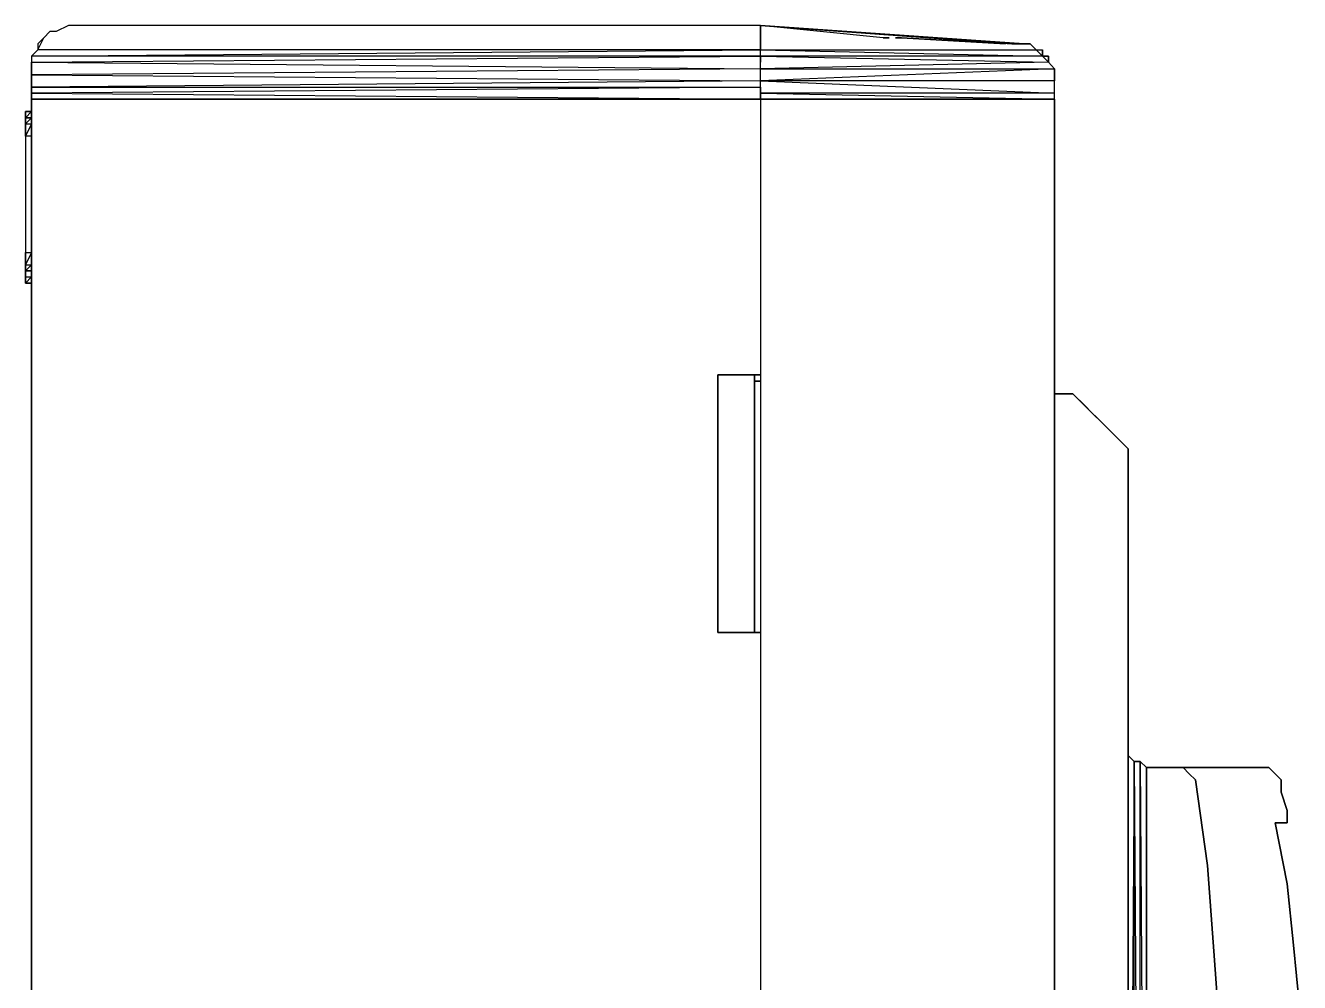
# Model space of a CAD drawing. Header units: inches. Extents: x 0 to 81, y 0 to 130.
# Drawn here: x 0 to 69.2, y 77.9 to 129.9 of the extents above; entities that cross this region are included whole.
import ezdxf

# ---------------------------------------------------------------- set-up
doc = ezdxf.new("R2010")
doc.units = ezdxf.units.IN

# ---------------------------------------------------------------- blocks, each defined once
blk = doc.blocks.new('ezc100-2')
for p, q in [((-23663.548, 27763.996), (-23663.88, 27763.663)), ((-23663.215, 27763.996), (-23663.548, 27763.996)), ((-23662.55, 27764.329), (-23663.215, 27763.996)), ((-23662.55, 27764.329), (-23663.215, 27763.996)), ((-23624.945, 27764.329), (-23662.55, 27764.329)), ((-23624.945, 27764.329), (-23662.55, 27764.329)), ((-23640.93, 27764.329), (-23642.925, 27764.329)), ((-23624.945, 27764.329), (-23610.642, 27763.331)), ((-23610.642, 27763.331), (-23624.945, 27764.329)), ((-23624.945, 27764.329), (-23611.307, 27763.331)), ((-23611.307, 27763.331), (-23624.945, 27764.329)), ((-23618.292, 27763.663), (-23624.945, 27764.329)), ((-23618.292, 27763.663), (-23624.945, 27764.329)), ((-23624.945, 27762.998), (-23624.945, 27764.329)), ((-23624.945, 27764.329), (-23624.945, 27762.998)), ((-23624.945, 27762.998), (-23624.945, 27764.329)), ((-23664.213, 27762.998), (-23663.88, 27763.663)), ((-23663.88, 27763.663), (-23664.213, 27763.331)), ((-23664.213, 27763.331), (-23664.213, 27762.998)), ((-23617.96, 27763.663), (-23618.292, 27763.663)), ((-23618.292, 27763.663), (-23617.96, 27763.663)), ((-23617.627, 27763.663), (-23617.294, 27763.663)), ((-23617.294, 27763.663), (-23617.627, 27763.663)), ((-23617.294, 27763.663), (-23611.64, 27763.331)), ((-23611.64, 27763.331), (-23617.294, 27763.663)), ((-23611.307, 27763.331), (-23610.642, 27763.331)), ((-23610.642, 27763.331), (-23611.307, 27763.331)), ((-23610.309, 27763.331), (-23610.642, 27763.331)), ((-23610.309, 27763.331), (-23610.642, 27763.331)), ((-23610.642, 27763.331), (-23610.309, 27763.331)), ((-23610.642, 27763.331), (-23610.309, 27763.331)), ((-23610.642, 27763.331), (-23610.309, 27763.331)), ((-23610.309, 27763.331), (-23610.642, 27763.331)), ((-23610.642, 27763.331), (-23610.309, 27763.331)), ((-23610.309, 27763.331), (-23610.642, 27763.331)), ((-23610.642, 27763.331), (-23610.309, 27763.331)), ((-23609.977, 27762.998), (-23610.309, 27763.331)), ((-23609.977, 27762.998), (-23610.309, 27763.331)), ((-23610.309, 27763.331), (-23609.977, 27762.998)), ((-23610.309, 27763.331), (-23609.977, 27762.998)), ((-23610.309, 27763.331), (-23609.977, 27762.998)), ((-23609.977, 27762.998), (-23610.309, 27763.331)), ((-23610.309, 27763.331), (-23609.977, 27762.998)), ((-23609.977, 27762.998), (-23610.309, 27763.331)), ((-23610.309, 27763.331), (-23609.977, 27762.998)), ((-23664.546, 27762.665), (-23624.945, 27762.998)), ((-23664.213, 27762.998), (-23664.546, 27762.665)), ((-23624.945, 27762.665), (-23664.546, 27762.665)), ((-23664.546, 27762.665), (-23664.546, 27762.333)), ((-23664.546, 27762.333), (-23624.945, 27762.665)), ((-23664.546, 27762.665), (-23664.546, 27762.333)), ((-23624.945, 27762.998), (-23664.213, 27762.998)), ((-23624.945, 27762.998), (-23609.644, 27762.665)), ((-23624.945, 27762.665), (-23624.945, 27762.998)), ((-23624.945, 27762.998), (-23609.977, 27762.998)), ((-23624.945, 27762.665), (-23624.945, 27762.998)), ((-23609.644, 27762.665), (-23624.945, 27762.665)), ((-23624.945, 27761.981), (-23624.945, 27762.665)), ((-23624.945, 27762.665), (-23609.312, 27762.333)), ((-23624.945, 27761.981), (-23624.945, 27762.665)), ((-23624.945, 27762.665), (-23624.945, 27762.333)), ((-23624.945, 27762.333), (-23624.945, 27762.665)), ((-23609.644, 27762.665), (-23609.977, 27762.998)), ((-23609.977, 27762.998), (-23609.644, 27762.998)), ((-23609.977, 27762.998), (-23609.644, 27762.998)), ((-23609.644, 27762.998), (-23609.644, 27762.665)), ((-23609.644, 27762.665), (-23609.644, 27762.998)), ((-23609.644, 27762.998), (-23609.644, 27762.665)), ((-23609.312, 27762.333), (-23609.644, 27762.665)), ((-23609.312, 27762.665), (-23609.644, 27762.665)), ((-23609.644, 27762.665), (-23609.312, 27762.665)), ((-23609.312, 27762.665), (-23609.644, 27762.665)), ((-23609.644, 27762.665), (-23609.312, 27762.665)), ((-23609.312, 27762.665), (-23609.644, 27762.665)), ((-23609.312, 27762.333), (-23609.312, 27762.665)), ((-23609.312, 27762.665), (-23609.312, 27762.333)), ((-23664.546, 27761.648), (-23664.546, 27762.333)), ((-23664.546, 27762.333), (-23624.945, 27761.981)), ((-23664.546, 27762.333), (-23664.546, 27761.648)), ((-23624.945, 27761.981), (-23664.546, 27761.648)), ((-23609.312, 27762.333), (-23624.945, 27761.981)), ((-23624.945, 27761.315), (-23624.945, 27761.981)), ((-23624.945, 27761.981), (-23608.979, 27761.981)), ((-23608.979, 27761.981), (-23624.945, 27761.315)), ((-23624.945, 27761.648), (-23624.945, 27761.981)), ((-23624.945, 27761.648), (-23624.945, 27761.981)), ((-23608.979, 27761.981), (-23609.312, 27762.333)), ((-23609.312, 27762.333), (-23608.979, 27761.981)), ((-23608.979, 27761.981), (-23609.312, 27762.333)), ((-23608.979, 27761.981), (-23608.979, 27761.315)), ((-23608.979, 27761.315), (-23608.979, 27761.981)), ((-23664.546, 27760.983), (-23664.546, 27761.648)), ((-23664.546, 27761.648), (-23624.945, 27761.315)), ((-23664.546, 27761.648), (-23664.546, 27760.983)), ((-23624.945, 27761.315), (-23664.546, 27760.983)), ((-23624.945, 27761.315), (-23624.945, 27761.648)), ((-23624.945, 27760.65), (-23624.945, 27761.315)), ((-23608.979, 27761.315), (-23624.945, 27761.315)), ((-23624.945, 27761.315), (-23608.979, 27760.65)), ((-23624.945, 27760.983), (-23624.945, 27761.315)), ((-23624.945, 27760.983), (-23624.945, 27761.315)), ((-23608.979, 27760.65), (-23608.979, 27761.315)), ((-23608.979, 27760.65), (-23608.979, 27761.315)), ((-23624.945, 27760.983), (-23664.546, 27760.65)), ((-23664.546, 27760.65), (-23664.546, 27760.983)), ((-23664.546, 27760.983), (-23624.945, 27760.983)), ((-23664.546, 27760.983), (-23664.546, 27760.65)), ((-23664.546, 27760.318), (-23664.546, 27760.65)), ((-23664.546, 27760.65), (-23624.945, 27760.318)), ((-23664.546, 27760.65), (-23664.546, 27760.318)), ((-23624.945, 27760.983), (-23624.945, 27760.65)), ((-23624.945, 27760.65), (-23624.945, 27760.983)), ((-23624.945, 27760.318), (-23624.945, 27760.65)), ((-23624.945, 27760.65), (-23608.979, 27760.318)), ((-23608.979, 27760.65), (-23624.945, 27760.65)), ((-23624.945, 27760.65), (-23624.945, 27760.318)), ((-23608.979, 27760.318), (-23608.979, 27760.65)), ((-23608.979, 27760.318), (-23608.979, 27760.65)), ((-23664.546, 27760.318), (-23624.945, 27760.318)), ((-23624.945, 27760.318), (-23664.546, 27760.318)), ((-23664.546, 27707.706), (-23664.546, 27760.318)), ((-23664.546, 27760.318), (-23624.945, 27760.318)), ((-23664.546, 27760.318), (-23664.546, 27707.706)), ((-23624.945, 27760.318), (-23608.979, 27760.318)), ((-23608.979, 27760.318), (-23624.945, 27760.318)), ((-23608.979, 27760.318), (-23624.945, 27760.318)), ((-23624.945, 27760.318), (-23624.945, 27707.04)), ((-23624.945, 27760.318), (-23624.945, 27707.04)), ((-23608.979, 27760.318), (-23608.979, 27744.332)), ((-23608.979, 27744.332), (-23608.979, 27760.318)), ((-23664.546, 27759.652), (-23664.878, 27759.32)), ((-23664.878, 27759.32), (-23664.878, 27759.652)), ((-23664.878, 27759.652), (-23664.546, 27759.652)), ((-23664.546, 27759.652), (-23664.878, 27759.652)), ((-23664.878, 27759.652), (-23664.546, 27759.652)), ((-23664.878, 27759.652), (-23664.878, 27759.32)), ((-23664.878, 27759.32), (-23664.878, 27758.987)), ((-23664.878, 27759.32), (-23664.546, 27759.32)), ((-23664.546, 27759.32), (-23664.878, 27759.32)), ((-23664.878, 27758.987), (-23664.878, 27759.32)), ((-23664.878, 27759.32), (-23664.546, 27759.32)), ((-23664.546, 27759.32), (-23664.878, 27758.987)), ((-23664.546, 27759.32), (-23664.878, 27759.32)), ((-23664.546, 27759.652), (-23664.546, 27759.652)), ((-23664.878, 27758.987), (-23664.878, 27758.322)), ((-23664.546, 27758.987), (-23664.878, 27758.322)), ((-23664.878, 27758.322), (-23664.878, 27758.987)), ((-23664.878, 27758.987), (-23664.546, 27758.987)), ((-23664.878, 27758.322), (-23664.878, 27752.002)), ((-23664.546, 27758.322), (-23664.878, 27758.322)), ((-23664.878, 27758.322), (-23664.878, 27752.002)), ((-23664.546, 27758.987), (-23664.546, 27758.987)), ((-23664.878, 27752.002), (-23664.878, 27751.337)), ((-23664.878, 27752.002), (-23664.546, 27752.002)), ((-23664.546, 27752.002), (-23664.878, 27751.337)), ((-23664.878, 27751.337), (-23664.878, 27752.002)), ((-23664.878, 27751.337), (-23664.878, 27751.004)), ((-23664.546, 27751.337), (-23664.878, 27751.004)), ((-23664.878, 27751.004), (-23664.878, 27751.337)), ((-23664.878, 27751.337), (-23664.546, 27751.337)), ((-23664.878, 27751.004), (-23664.546, 27751.004)), ((-23664.546, 27751.004), (-23664.878, 27751.004)), ((-23664.546, 27751.004), (-23664.878, 27751.004)), ((-23664.878, 27751.004), (-23664.546, 27751.004)), ((-23664.878, 27750.672), (-23664.878, 27751.004)), ((-23664.878, 27751.004), (-23664.878, 27750.672)), ((-23664.878, 27750.672), (-23664.546, 27750.672)), ((-23664.546, 27750.672), (-23664.878, 27750.339)), ((-23664.878, 27750.339), (-23664.878, 27750.672)), ((-23664.878, 27750.672), (-23664.878, 27750.672)), ((-23664.878, 27750.672), (-23664.878, 27750.339)), ((-23664.546, 27750.339), (-23664.878, 27750.339)), ((-23664.878, 27750.339), (-23664.546, 27750.339)), ((-23624.945, 27745.35), (-23627.273, 27745.35)), ((-23627.273, 27745.35), (-23624.945, 27745.35)), ((-23627.273, 27731.36), (-23627.273, 27745.35)), ((-23627.273, 27745.35), (-23627.273, 27731.36)), ((-23627.273, 27731.36), (-23627.273, 27745.35)), ((-23625.277, 27745.35), (-23625.277, 27731.36)), ((-23625.277, 27731.36), (-23625.277, 27745.35)), ((-23624.945, 27745.35), (-23625.277, 27745.35)), ((-23625.277, 27745.35), (-23624.945, 27745.35)), ((-23624.945, 27745.017), (-23625.277, 27745.017)), ((-23625.277, 27745.017), (-23624.945, 27745.017)), ((-23608.979, 27669.083), (-23608.979, 27744.332)), ((-23608.979, 27744.332), (-23607.981, 27744.332)), ((-23607.981, 27744.332), (-23608.979, 27744.332)), ((-23608.979, 27744.332), (-23608.979, 27669.083)), ((-23605.32, 27741.672), (-23607.981, 27744.332)), ((-23607.981, 27744.332), (-23607.316, 27743.667)), ((-23607.316, 27743.667), (-23607.981, 27744.332)), ((-23607.981, 27744.332), (-23605.32, 27741.672)), ((-23607.316, 27743.667), (-23606.983, 27743.335)), ((-23606.983, 27743.335), (-23607.316, 27743.667)), ((-23606.983, 27743.335), (-23606.651, 27743.002)), ((-23606.651, 27743.002), (-23606.983, 27743.335)), ((-23606.651, 27743.002), (-23606.318, 27742.669)), ((-23606.318, 27742.669), (-23606.651, 27743.002)), ((-23606.318, 27742.669), (-23605.985, 27742.337)), ((-23605.985, 27742.337), (-23606.318, 27742.669)), ((-23605.985, 27742.337), (-23605.653, 27742.004)), ((-23605.653, 27742.004), (-23605.985, 27742.337)), ((-23605.653, 27742.004), (-23605.32, 27741.672)), ((-23605.32, 27741.672), (-23605.653, 27742.004)), ((-23604.988, 27741.339), (-23605.32, 27741.672)), ((-23605.32, 27741.672), (-23604.988, 27741.339)), ((-23604.988, 27741.339), (-23605.32, 27741.672)), ((-23604.988, 27741.006), (-23604.988, 27741.339)), ((-23604.988, 27741.339), (-23604.988, 27741.006)), ((-23604.988, 27657.754), (-23604.988, 27741.006)), ((-23604.988, 27657.754), (-23604.988, 27741.006)), ((-23604.988, 27741.006), (-23604.988, 27738.345)), ((-23604.988, 27738.345), (-23604.988, 27738.013)), ((-23604.988, 27738.013), (-23604.988, 27737.348)), ((-23604.988, 27737.348), (-23604.988, 27736.682)), ((-23604.988, 27736.682), (-23604.988, 27736.017)), ((-23604.988, 27736.017), (-23604.988, 27735.019)), ((-23604.988, 27735.019), (-23604.988, 27734.021)), ((-23604.988, 27734.021), (-23604.988, 27733.024)), ((-23604.988, 27733.024), (-23604.988, 27732.026)), ((-23604.988, 27732.026), (-23604.988, 27731.36)), ((-23627.273, 27731.36), (-23624.945, 27731.36)), ((-23624.945, 27731.36), (-23627.273, 27731.36)), ((-23604.988, 27731.36), (-23604.988, 27730.695)), ((-23604.988, 27730.695), (-23604.988, 27730.363)), ((-23604.988, 27730.363), (-23604.988, 27725.021)), ((-23604.988, 27725.021), (-23604.988, 27673.074)), ((-23604.988, 27725.021), (-23604.988, 27724.689)), ((-23604.988, 27724.689), (-23604.988, 27725.021)), ((-23604.988, 27725.021), (-23604.988, 27673.074)), ((-23604.988, 27725.021), (-23604.988, 27673.407)), ((-23604.988, 27724.689), (-23604.655, 27724.356)), ((-23604.655, 27724.356), (-23604.988, 27724.689)), ((-23604.988, 27673.407), (-23604.988, 27724.689)), ((-23604.655, 27724.356), (-23604.988, 27673.407)), ((-23604.655, 27724.356), (-23604.322, 27724.356)), ((-23604.322, 27724.356), (-23604.655, 27724.356)), ((-23604.655, 27724.356), (-23604.322, 27674.072)), ((-23604.655, 27673.74), (-23604.655, 27724.356)), ((-23604.322, 27724.356), (-23603.99, 27724.023)), ((-23603.99, 27724.023), (-23604.322, 27724.356)), ((-23604.322, 27724.356), (-23603.99, 27674.072)), ((-23604.322, 27674.072), (-23604.322, 27724.356)), ((-23603.99, 27724.023), (-23602.327, 27724.023)), ((-23603.99, 27674.072), (-23603.99, 27724.023)), ((-23602.327, 27724.023), (-23603.99, 27724.023)), ((-23603.99, 27724.023), (-23603.99, 27674.072)), ((-23597.67, 27724.023), (-23602.327, 27724.023)), ((-23602.327, 27724.023), (-23601.994, 27724.023)), ((-23602.327, 27724.023), (-23597.67, 27724.023)), ((-23601.994, 27724.023), (-23602.327, 27724.023)), ((-23601.994, 27724.023), (-23601.661, 27723.691)), ((-23601.661, 27723.691), (-23601.994, 27724.023)), ((-23597.337, 27724.023), (-23597.67, 27724.023)), ((-23597.67, 27724.023), (-23597.337, 27724.023)), ((-23597.005, 27723.691), (-23597.337, 27724.023)), ((-23597.337, 27724.023), (-23597.005, 27723.691)), ((-23601.661, 27723.691), (-23601.329, 27723.358)), ((-23601.329, 27723.358), (-23601.661, 27723.691)), ((-23601.329, 27723.358), (-23600.664, 27718.701)), ((-23600.664, 27718.701), (-23601.329, 27723.358)), ((-23596.672, 27723.358), (-23597.005, 27723.691)), ((-23597.005, 27723.691), (-23596.672, 27723.358)), ((-23596.672, 27722.693), (-23596.672, 27723.358)), ((-23596.672, 27723.358), (-23596.672, 27722.693)), ((-23596.34, 27721.695), (-23596.672, 27722.693)), ((-23596.672, 27722.693), (-23596.34, 27721.695)), ((-23596.34, 27721.03), (-23596.34, 27721.695)), ((-23596.34, 27721.695), (-23596.34, 27721.03)), ((-23596.34, 27717.704), (-23597.005, 27721.03)), ((-23597.005, 27721.03), (-23596.34, 27721.03)), ((-23596.34, 27721.03), (-23597.005, 27721.03)), ((-23597.005, 27721.03), (-23596.34, 27717.704)), ((-23600.664, 27718.701), (-23600.331, 27714.045)), ((-23600.331, 27714.045), (-23600.664, 27718.701)), ((-23596.007, 27714.377), (-23596.34, 27717.704)), ((-23596.34, 27717.704), (-23596.007, 27714.377)), ((-23600.331, 27714.045), (-23599.998, 27709.369)), ((-23599.998, 27709.369), (-23600.331, 27714.045)), ((-23595.674, 27711.051), (-23596.007, 27714.377)), ((-23596.007, 27714.377), (-23595.674, 27711.051))]:
    blk.add_line(p, q)

msp = doc.modelspace()

# ---------------------------------------------------------------- block references
msp.add_blockref('ezc100-2', (23664.878, -27634.452))

doc.saveas('drawing.dxf')
